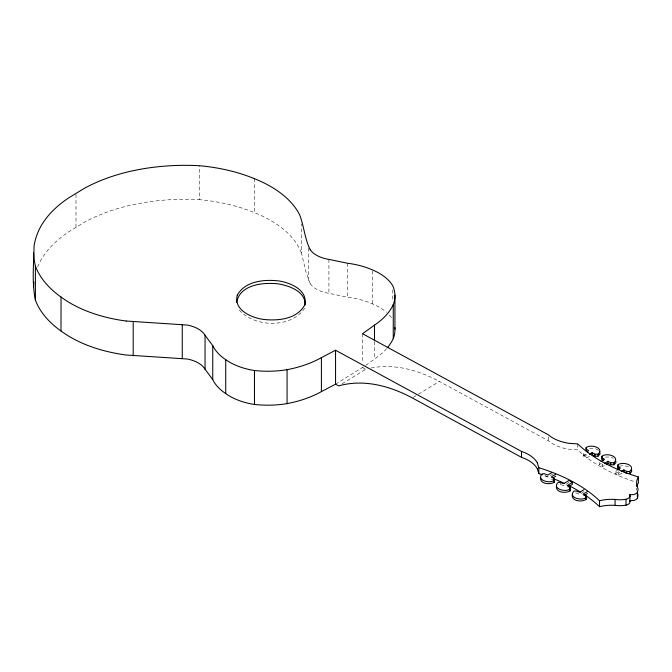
<?xml version="1.0" encoding="UTF-8"?>
<svg xmlns="http://www.w3.org/2000/svg" width="672" height="672" viewBox="0 0 672 672"><rect width="100%" height="100%" fill="white"/><g stroke="black" fill="none" stroke-linecap="round" stroke-linejoin="round"><path stroke-width="0.5" stroke-dasharray="3.36 2.52" d="M37.598 266.952L40.69 260.585A143.287 82.732 0 0 1 68.418 232.025L83.614 222.726A143.287 82.732 0 0 1 131.351 205.052C153.619 200.113 176.551 198.475 199.315 199.668L199.315 165.707M304.676 308.062C291.194 329.053 252.706 327.592 238.056 308.566M335.555 384.199L364.921 365.954M365.719 365.383L374.48 359.075A89.477 51.66 0 0 0 387.4 347.726M342.132 383.754L365.635 369.356L367.45 368.911M413.213 397.412L417.564 394.741M418.438 394.212L439.32 381.419L548.495 440.824A35.045 20.227 0 0 0 569.209 449.266L577.693 449.837A156.248 90.208 0 0 0 634.88 481.757M589.504 456.271L586.9 457.867L583.447 455.986L583.447 453.97L585.186 452.903M553.09 473.878L547.882 477.07L544.572 475.793M583.447 455.986L586.925 453.86M568.924 482.488L563.707 485.68L560.406 484.411L558.205 484.403M604.472 465.41L602.734 466.477L599.281 464.604L601.02 463.537M583.951 491.669L579.608 494.332L576.299 493.055L574.098 493.055M622.104 472.996L618.626 475.129L615.174 473.248L618.652 471.122M618.626 475.129L618.626 473.105L620.365 472.046M619.458 466.208L623.448 465.553L629.261 466.872M371.095 368.012C380.848 366.072 390.911 366.164 400.705 367.727A168.748 100.271 58.5 0 1 439.32 381.41M589.646 448.468L595.804 448.888L598.895 450.568M605.472 457.078L609.655 457.052L613.368 458.228M310.229 283.71A28.022 16.178 0 0 0 328.919 293.336L347.281 297.167A62.798 36.254 0 0 1 372.322 303.82A55.608 32.105 0 0 1 386.425 312.236M583.447 453.97L586.9 455.843L586.9 457.867M618.626 473.105L615.174 471.232L615.174 473.248M362.536 367.668L365.635 369.356M551.326 478.943L552.712 479.699M310.22 283.71L305.861 271.513L301.367 252.731L301.367 223.919M301.367 252.731L299.62 248.749A114.576 66.15 0 0 0 254.327 212.621A128.176 74.004 0 0 0 199.315 199.651M602.734 466.477L602.734 464.461L599.281 462.58L599.281 464.604M577.693 443.915L577.693 449.837M560.406 482.387L560.406 484.411M548.495 436.876L548.495 440.824M392.784 289.901L392.784 301.216M374.48 341.586L374.48 359.075M372.33 270.883L372.33 303.811M362.536 333.715L362.536 362.527M347.281 263.206L347.281 297.167M328.919 259.384L328.919 293.336M308.767 247.926L308.767 280.854M254.36 178.626L254.36 212.587M75.986 194.426L75.986 227.354M389.382 315.126A55.608 32.105 0 0 1 392.792 319.738M636.686 490.375A30.206 17.438 0 0 1 636.594 488.074M544.967 475.625A156.248 90.208 0 0 1 550.108 477.439"/><path stroke-width="1.01" d="M33.6 252.781L34.054 259.459L35.406 266.112A128.176 74.004 0 0 0 61.034 297.058L61.009 331.036A128.176 74.004 0 0 1 35.381 300.073C31.71 282.391 33.827 264.029 34.037 246.112C35.053 239.266 37.388 232.697 40.69 226.624A143.287 82.732 0 0 1 68.418 198.064L83.614 188.765A143.287 82.732 0 0 1 131.351 171.091C153.619 166.152 176.551 164.522 199.315 165.707A128.176 74.004 0 0 1 254.335 178.643M33.6 286.734L33.911 281.98M387.4 347.726A89.477 51.66 0 0 0 393.254 338.579L393.271 304.618A89.477 51.66 0 0 1 374.497 325.122L362.536 333.715L548.495 434.902A35.045 20.227 0 0 0 569.209 443.344L577.693 443.915A156.248 90.208 0 0 0 638.4 476.944A30.206 17.438 0 0 0 637.039 485.974A20.622 11.903 0 0 1 637.392 492.29A6.317 3.646 0 0 1 633.301 494.634L629.714 494.693L629.815 496.768A6.317 3.646 0 0 1 626.002 499.262A20.622 11.903 0 0 1 615.073 499.422L615.065 505.352A30.206 17.438 0 0 0 599.533 506.671L599.533 500.758A156.248 90.208 0 0 0 538.826 467.729L537.331 462.874M630.017 495.785L629.815 502.69A6.317 3.646 0 0 1 626.002 505.184A20.622 11.903 0 0 1 615.073 505.344M236.628 302.392C239.803 284.474 263.5 282.139 278.351 283.886C289.388 285.709 305.626 291.497 305.138 304.962M540.456 477.893C540.204 484.294 550.04 484.814 554.308 482.286L554.098 478.43L551.326 476.927L555.668 474.264M556.282 486.503C556.038 492.904 565.874 493.424 570.142 490.896L569.923 487.04L567.16 485.537L572.376 482.345L568.924 480.472L563.707 483.664L560.406 482.387L558.205 482.378C551.426 488.62 565.774 492.82 570.142 488.872M572.183 495.155C571.931 501.556 581.767 502.076 586.034 499.548L585.824 495.692L583.052 494.189L587.395 491.526M615.989 461.496L615.812 462.706L613.889 464.806L610.714 464.789L607.942 463.285L606.211 464.352M589.504 454.247L592.116 452.651L594.88 454.154L598.055 454.171C604.834 447.93 590.495 443.73 586.127 447.678L586.261 450.962L587.866 452.18M592.116 452.651L592.116 454.675L594.88 456.179L598.055 456.196L599.978 454.087L599.785 451.685M604.472 463.394L607.942 461.261L610.714 462.773L613.889 462.781C620.668 456.548 606.329 452.34 601.952 456.288L602.095 459.581L603.691 460.799M621.23 471.509L623.843 469.913L626.606 471.416L629.782 471.433C636.56 465.192 622.222 460.992 617.854 464.94L617.988 468.224L619.592 469.451M627.404 473.441L629.782 473.458L630.991 472.483L631.705 471.349L631.512 468.947M551.351 472.92L547.882 475.045L544.572 473.777L542.371 473.768C535.592 480.001 549.94 484.21 554.308 480.262M586.925 451.836L588.664 450.769L586.261 448.946L586.127 447.678M553.064 477.884L555.668 476.28M601.02 461.513L604.498 459.388L602.095 457.556L601.952 456.288M568.025 487.024L572.376 484.369L572.376 482.345M583.951 489.653L579.608 492.307L576.299 491.039L574.098 491.03C567.319 497.272 581.666 501.472 586.034 497.524M616.913 470.165L620.39 468.04L617.988 466.208L617.854 464.94M583.926 495.676L587.395 493.55M321.409 391.6A89.477 51.66 0 0 1 287.07 403.628A70.703 40.816 0 0 1 254.478 404.452L254.47 370.507A70.703 40.816 0 0 0 287.078 369.692A89.477 51.66 0 0 0 321.409 357.647L335.555 350.238L521.522 451.433A35.045 20.227 0 0 1 537.34 462.865M537.34 468.787A35.045 20.227 0 0 0 521.514 457.363L412.339 397.942A168.748 100.271 58.5 0 0 373.733 384.266C362.099 382.368 350.028 382.628 338.654 385.888L335.555 384.199L321.401 391.591L321.401 357.638M126.21 321.023L187.295 325.055A28.022 16.178 0 0 1 205.036 335.269L212.747 345.626A62.798 36.254 0 0 0 225.733 359.663A55.608 32.105 0 0 0 254.47 370.516M61.06 331.01A114.576 66.15 0 0 0 126.202 355.001L187.295 359.016A28.022 16.178 0 0 1 205.036 369.23L212.747 379.579A62.798 36.254 0 0 0 225.733 393.616A55.608 32.105 0 0 0 254.47 404.477M629.882 500.648L633.301 500.556A6.317 3.646 0 0 0 637.384 498.212A20.622 11.903 0 0 0 637.484 492.937M310.22 249.757C304.702 238.804 304.03 226.078 299.62 214.788A114.576 66.15 0 0 0 254.327 178.66M537.331 468.796L538.835 473.642A156.248 90.208 0 0 1 542.354 474.76M629.95 501.203L630.017 501.707M586.034 499.548L585.824 495.692M570.142 490.896L569.923 487.04M554.308 482.286L554.098 478.43M638.4 476.944L638.4 482.866A30.206 17.438 0 0 0 636.821 486.553M637.384 492.29L637.384 498.212M629.782 471.433L629.782 473.458M629.714 494.693L629.714 496.667M626.606 471.416L626.606 473.441L623.843 471.937L623.843 469.913M626.002 499.262L626.002 505.184M617.988 466.208L617.988 468.224M613.889 462.781L613.889 464.806M610.714 462.773L610.714 464.789M607.942 461.261L607.942 463.285M602.095 457.556L602.095 459.581M598.055 454.171L598.055 456.196M594.88 454.154L594.88 456.179M586.261 448.946L586.261 450.962M538.835 467.72L538.835 473.642M521.522 451.433L521.522 457.346M394.934 295.218L394.934 329.179M374.48 325.122L374.48 340.553M335.555 350.238L335.555 384.199M287.07 369.676L287.07 403.637M225.725 359.663L225.725 393.624M212.747 345.626L212.747 379.579M205.044 335.269L205.044 369.222M182.272 324.391L182.272 358.344M133.199 321.796L133.199 355.748M35.406 266.112L35.406 300.073M394.842 327.592A70.703 40.816 0 0 1 393.296 338.579M553.879 478.884A156.248 90.208 0 0 1 564.236 483.328M568.722 485.503A156.248 90.208 0 0 1 580.507 492.114M585.169 495.155A156.248 90.208 0 0 1 599.533 506.68M393.296 304.626A70.703 40.816 0 0 0 392.759 285.785A55.608 32.105 0 0 0 372.313 269.867A62.798 36.254 0 0 0 347.29 263.206L328.919 259.384A28.022 16.178 0 0 1 310.229 249.749M126.202 321.04A114.576 66.15 0 0 1 61.06 297.049M599.533 500.749A30.206 17.438 0 0 1 615.065 499.439M237.233 295.26C233.461 310.162 251.672 317.831 263.567 319.435C278.048 321.014 296.915 319.234 304.676 305.054C308.456 290.161 290.245 282.492 278.351 280.879C263.869 279.3 245.003 281.081 237.233 295.26"/></g></svg>
